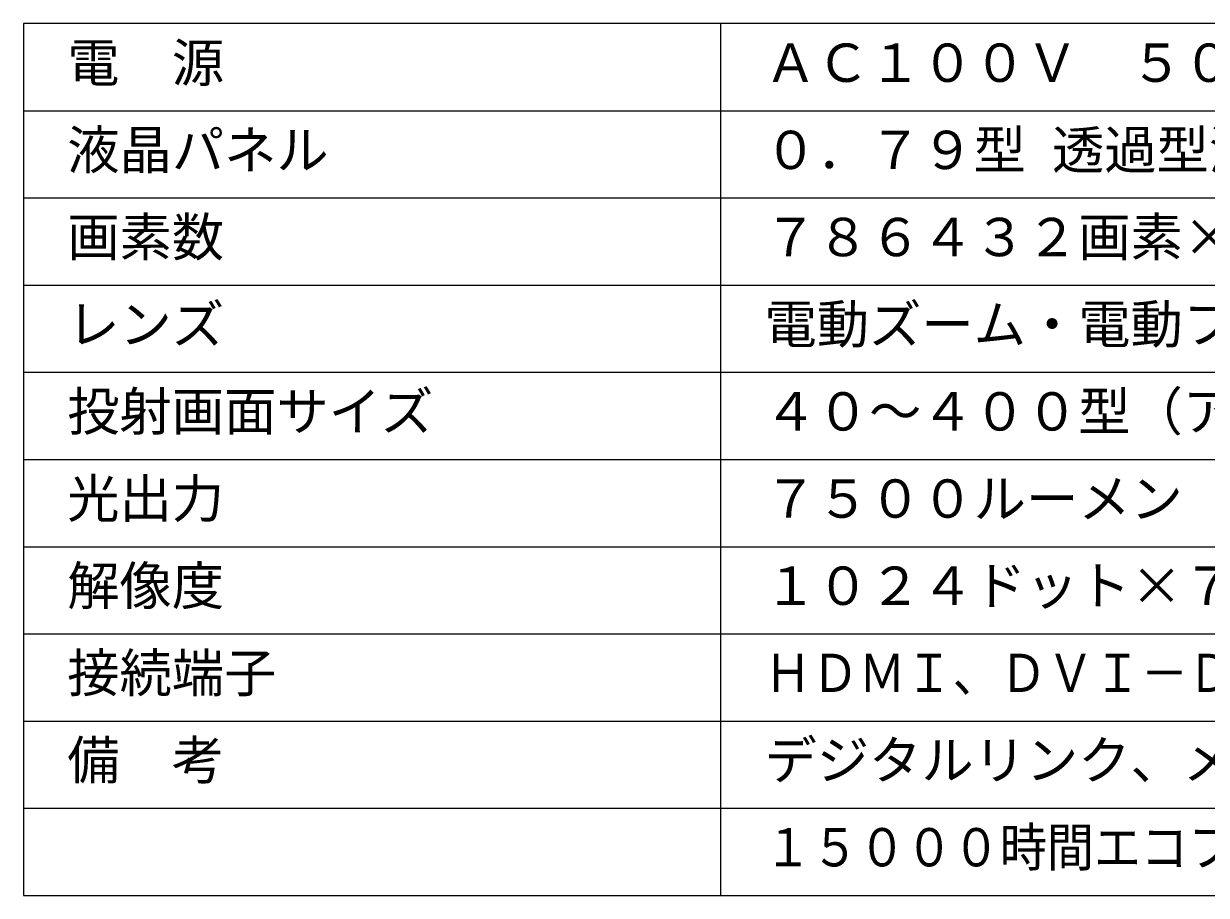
# Model space of a CAD drawing. Units: millimetres, scale not verified. Extents: x -62 to 62, y -57 to 57.
# Drawn here: x -62.5 to 5.3, y -56.5 to -6.5 of the extents above; entities that cross this region are included whole.
import ezdxf
from ezdxf.enums import TextEntityAlignment as Align

# ---------------------------------------------------------------- set-up
doc = ezdxf.new("R2010")
doc.units = ezdxf.units.MM
doc.header["$LTSCALE"] = 0.125
doc.layers.add('0-1_MOJI1', color=7, linetype='Continuous')
doc.layers.add('0-2_WAKU', color=1, linetype='Continuous', lineweight=18)
doc.styles.add('ＭＳ ゴシック', font='')
doc.styles.get('ＭＳ ゴシック').set_extended_font_data('MS Gothic')

msp = doc.modelspace()

# ---------------------------------------------------------------- linework, layer by layer
at = {"layer": '0-2_WAKU', "color": 4}
for p, q in [((-62.5, -6.5113), (-62.5, -56.5113)), ((62.5, -6.5113), (-62.5, -6.5113)), ((-22.5, -56.5113), (-22.5, -6.5113)), ((-62.5, -56.5113), (62.5, -56.5113))]:
    msp.add_line(p, q, dxfattribs=at)
at = {"layer": '0-2_WAKU'}
for p, q in [((-62.5, -11.5113), (62.5, -11.5113)), ((-62.5, -16.5113), (62.5, -16.5113)), ((-62.5, -21.5113), (62.5, -21.5113)), ((-62.5, -26.5113), (62.5, -26.5113)), ((-62.5, -31.5113), (62.5, -31.5113)), ((-62.5, -36.5113), (62.5, -36.5113)), ((-62.5, -41.5113), (62.5, -41.5113)), ((-62.5, -46.5113), (62.5, -46.5113)), ((-62.5, -51.5113), (62.5, -51.5113))]:
    msp.add_line(p, q, dxfattribs=at)

# ---------------------------------------------------------------- texts
at = {"layer": '0-1_MOJI1', "style": 'ＭＳ ゴシック'}
for s, p in [('電\u3000源', (-60, -10.5113)), ('ＡＣ１００Ｖ\u3000５０／６０Ｈｚ', (-20, -10.5113)), ('液晶パネル', (-60, -15.5113)), ('０．７９型 透過型液晶パネル ３原色方式', (-20, -15.5113)), ('画素数', (-60, -20.5113)), ('７８６４３２画素×３枚', (-20, -20.5113)), ('レンズ', (-60, -25.5113)), ('電動ズーム・電動フォーカス', (-20, -25.5113)), ('投射画面サイズ', (-60, -30.5113)), ('４０～４００型（アスペクト比４：３）', (-20, -30.5113)), ('光出力', (-60, -35.5113)), ('７５００ルーメン', (-20, -35.5113)), ('解像度', (-60, -40.5113)), ('１０２４ドット×７６８ドット', (-20, -40.5113)), ('接続端子', (-60, -45.5113)), ('備\u3000考', (-60, -50.5113)), ('デジタルリンク、メカニカルシャッター、', (-20, -50.5113))]:
    msp.add_text(s, height=2.199, dxfattribs=at).set_placement(p, align=Align.BOTTOM_LEFT)
at = {"layer": '0-1_MOJI1', "style": 'ＭＳ ゴシック', "width": 0.9}
for s, p in [('ＨＤＭＩ、ＤＶＩ－Ｄ、ＲＧＢ×２、シリアル、ＬＡＮ', (-20, -45.5113)), ('１５０００時間エコフィルター', (-20, -55.5113))]:
    msp.add_text(s, height=2.199, dxfattribs=at).set_placement(p, align=Align.BOTTOM_LEFT)

doc.saveas('drawing.dxf')
